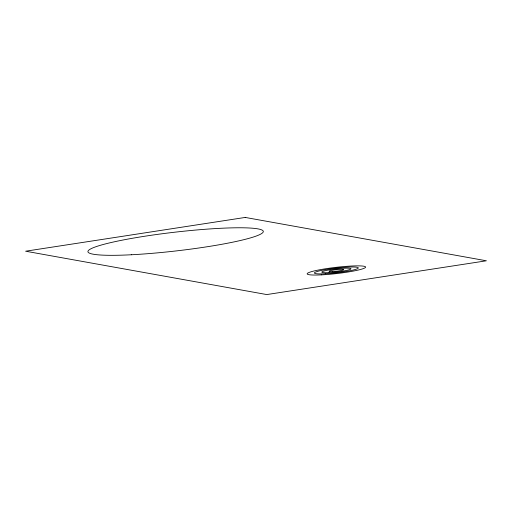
<?xml version="1.0" encoding="UTF-8"?>
<svg xmlns="http://www.w3.org/2000/svg" width="512" height="512" viewBox="0 0 512 512"><rect width="100%" height="100%" fill="white"/><g stroke="black" fill="none" stroke-linecap="round" stroke-linejoin="round"><path stroke-width="0.77" d="M245.229 217.434L25.6 251.213L266.771 294.566L486.4 260.787L245.229 217.434M131.296 254.765A88.282 9.382 -6.6 0 0 263.309 231.571A88.282 9.382 -6.6 0 0 132.224 238.304A88.282 9.382 -6.6 0 0 131.296 254.765M332.698 271.552A7.36 0.781 -6.6 0 0 343.699 269.619A7.36 0.781 -6.6 0 0 332.774 270.182A7.36 0.781 -6.6 0 0 332.698 271.552M329.005 272.653A14.714 1.562 -6.6 0 0 351.008 268.787A14.714 1.562 -6.6 0 0 329.158 269.914A14.714 1.562 -6.6 0 0 329.005 272.653M325.312 273.754A22.074 2.342 -6.6 0 0 358.317 267.962A22.074 2.342 -6.6 0 0 325.542 269.638A22.074 2.342 -6.6 0 0 325.312 273.754M321.619 274.861A29.427 3.13 -6.6 0 0 365.626 267.13A29.427 3.13 -6.6 0 0 321.926 269.37A29.427 3.13 -6.6 0 0 321.619 274.861"/></g></svg>
